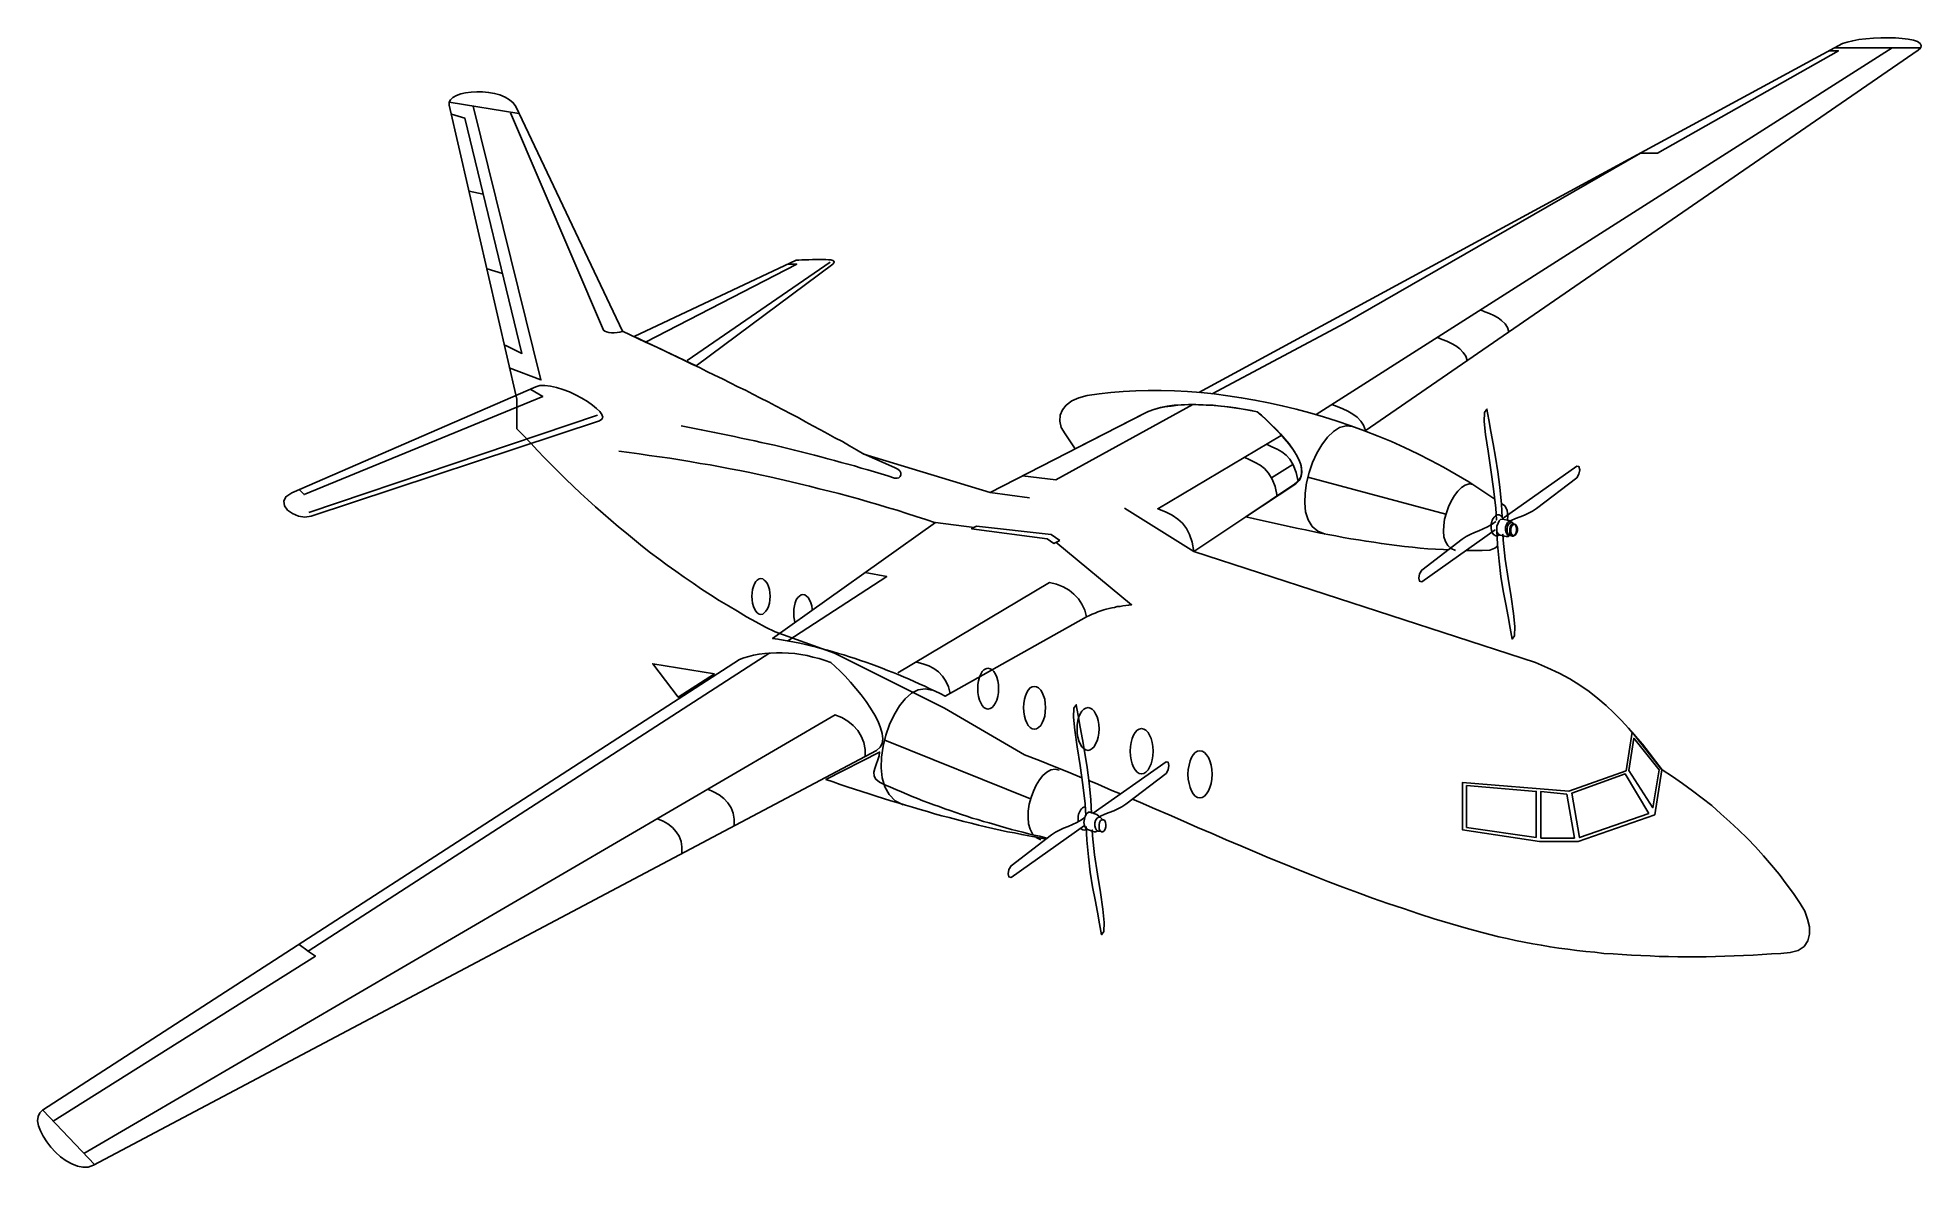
# Model space of a CAD drawing. Header units: millimetres. Extents: x -2111.1 to -2092.6, y 1749 to 1760.1.
import ezdxf

# ---------------------------------------------------------------- set-up
doc = ezdxf.new("R2010")
doc.units = ezdxf.units.MM
doc.header["$LTSCALE"] = 10
doc.layers.add('Aeronaves', color=2, linetype='Continuous')

msp = doc.modelspace()

# ---------------------------------------------------------------- linework, layer by layer
at = {"layer": 'Aeronaves'}
for points in [[(-2099.688, 1756.607), (-2093.351, 1760.04), (-2093.307, 1760.055), (-2093.251, 1760.068), (-2093.19, 1760.081), (-2093.122, 1760.088), (-2093.048, 1760.093), (-2092.974, 1760.098), (-2092.901, 1760.098), (-2092.83, 1760.096), (-2092.764, 1760.091), (-2092.705, 1760.083), (-2092.654, 1760.073), (-2092.614, 1760.06), (-2092.588, 1760.042), (-2092.576, 1760.022), (-2092.581, 1759.999), (-2092.606, 1759.974), (-2098.051, 1756.228), (-2098.051, 1756.226)], [(-2099.556, 1756.594), (-2098.25, 1757.288), (-2095.34, 1758.96), (-2095.172, 1758.962), (-2093.391, 1759.969), (-2093.478, 1759.969)], [(-2098.534, 1756.388), (-2092.863, 1759.997)], [(-2092.583, 1759.997), (-2093.434, 1759.997)], [(-2100.839, 1752.813), (-2100.971, 1752.867), (-2101.113, 1752.925), (-2101.258, 1752.984), (-2101.403, 1753.039), (-2102.193, 1753.499), (-2103.276, 1754.041), (-2103.86, 1754.249), (-2103.954, 1754.297), (-2104.048, 1754.348), (-2104.14, 1754.399), (-2104.231, 1754.452), (-2104.32, 1754.506), (-2104.409, 1754.559), (-2104.495, 1754.615), (-2104.584, 1754.671), (-2104.668, 1754.729), (-2104.754, 1754.788), (-2104.838, 1754.846), (-2104.922, 1754.907), (-2105.003, 1754.968), (-2105.085, 1755.029), (-2105.164, 1755.09), (-2105.245, 1755.154), (-2105.324, 1755.22), (-2105.4, 1755.283), (-2105.476, 1755.349), (-2105.552, 1755.415), (-2105.629, 1755.481), (-2105.702, 1755.55), (-2105.776, 1755.616), (-2105.847, 1755.685), (-2105.921, 1755.753), (-2105.992, 1755.824), (-2106.061, 1755.893), (-2106.129, 1755.964), (-2106.2, 1756.035), (-2106.266, 1756.106), (-2106.335, 1756.178), (-2106.401, 1756.249), (-2106.401, 1756.541), (-2107.067, 1759.435), (-2107.067, 1759.463), (-2107.054, 1759.488), (-2107.031, 1759.509), (-2106.998, 1759.529), (-2106.955, 1759.544), (-2106.907, 1759.555), (-2106.853, 1759.562), (-2106.797, 1759.565), (-2106.739, 1759.565), (-2106.681, 1759.56), (-2106.622, 1759.549), (-2106.569, 1759.534), (-2106.518, 1759.514), (-2106.475, 1759.488), (-2106.437, 1759.458), (-2106.411, 1759.42), (-2105.362, 1757.209), (-2105.286, 1757.174), (-2105.212, 1757.138), (-2105.136, 1757.102), (-2105.059, 1757.067), (-2104.983, 1757.031), (-2104.909, 1756.996), (-2104.833, 1756.96), (-2104.757, 1756.925), (-2104.681, 1756.886), (-2104.605, 1756.851), (-2104.531, 1756.813), (-2104.455, 1756.777), (-2104.378, 1756.739), (-2104.302, 1756.701), (-2104.228, 1756.663), (-2104.152, 1756.627), (-2104.079, 1756.589), (-2104.002, 1756.551), (-2103.929, 1756.513), (-2103.855, 1756.475), (-2103.781, 1756.434), (-2103.705, 1756.396), (-2103.634, 1756.358), (-2103.56, 1756.317), (-2103.487, 1756.279), (-2103.413, 1756.239), (-2103.342, 1756.2), (-2103.271, 1756.16), (-2103.197, 1756.122), (-2103.126, 1756.081), (-2103.057, 1756.04), (-2102.986, 1756), (-2101.741, 1755.621), (-2100.234, 1756.396), (-2100.193, 1756.416), (-2100.193, 1756.416), (-2100.14, 1756.434), (-2100.084, 1756.452), (-2100.023, 1756.465), (-2099.962, 1756.472), (-2099.896, 1756.48), (-2099.83, 1756.485), (-2099.759, 1756.488), (-2099.69, 1756.485), (-2099.617, 1756.482), (-2099.601, 1756.482), (-2099.546, 1756.48), (-2099.472, 1756.472), (-2099.398, 1756.465), (-2099.324, 1756.454), (-2099.253, 1756.442), (-2099.182, 1756.429), (-2099.111, 1756.416), (-2099.093, 1756.399), (-2099.07, 1756.378), (-2099.025, 1756.338), (-2098.979, 1756.292), (-2098.933, 1756.246), (-2098.887, 1756.198), (-2098.844, 1756.15), (-2098.801, 1756.101), (-2098.765, 1756.05), (-2098.748, 1756.025), (-2098.748, 1756.025)], [(-2106.383, 1759.351), (-2107.067, 1759.463)], [(-2106.518, 1757.072), (-2106.353, 1756.991), (-2106.914, 1759.305), (-2107.046, 1759.346)], [(-2106.833, 1759.425), (-2106.165, 1756.729), (-2106.477, 1756.848)], [(-2105.364, 1757.207), (-2105.387, 1757.199), (-2105.415, 1757.196), (-2105.443, 1757.194), (-2105.471, 1757.194), (-2105.496, 1757.196), (-2105.519, 1757.202), (-2105.537, 1757.209), (-2105.55, 1757.219), (-2106.465, 1759.359)], [(-2106.734, 1758.558), (-2106.871, 1758.589)], [(-2106.543, 1757.776), (-2106.696, 1757.822)], [(-2104.638, 1756.869), (-2103.291, 1757.87), (-2103.281, 1757.883), (-2103.278, 1757.89), (-2103.283, 1757.9), (-2103.293, 1757.905), (-2103.311, 1757.91), (-2103.334, 1757.913), (-2103.359, 1757.916), (-2103.39, 1757.916), (-2103.423, 1757.916), (-2103.456, 1757.916), (-2103.492, 1757.916), (-2103.527, 1757.913), (-2103.563, 1757.913), (-2103.596, 1757.91), (-2103.626, 1757.908), (-2103.654, 1757.908), (-2105.247, 1757.156), (-2104.638, 1756.869)], [(-2105.136, 1757.102), (-2103.647, 1757.87), (-2103.736, 1757.87)], [(-2104.724, 1756.922), (-2103.319, 1757.888)], [(-2096.636, 1757.204), (-2096.651, 1757.245), (-2096.674, 1757.283), (-2096.707, 1757.313), (-2096.743, 1757.339), (-2096.783, 1757.362), (-2096.827, 1757.382), (-2096.872, 1757.4), (-2096.916, 1757.418)], [(-2097.045, 1756.919), (-2097.06, 1756.963), (-2097.086, 1757.001), (-2097.119, 1757.034), (-2097.157, 1757.064), (-2097.2, 1757.087), (-2097.246, 1757.11), (-2097.292, 1757.128), (-2097.34, 1757.146)], [(-2105.59, 1756.327), (-2108.426, 1755.387), (-2108.49, 1755.377), (-2108.553, 1755.387), (-2108.612, 1755.413), (-2108.66, 1755.448), (-2108.69, 1755.491), (-2108.696, 1755.537), (-2108.675, 1755.58), (-2108.619, 1755.619), (-2106.216, 1756.66), (-2106.175, 1756.673), (-2106.127, 1756.676), (-2106.071, 1756.668), (-2106.012, 1756.655), (-2105.949, 1756.635), (-2105.885, 1756.612), (-2105.824, 1756.582), (-2105.763, 1756.551), (-2105.707, 1756.518), (-2105.659, 1756.482), (-2105.618, 1756.449), (-2105.585, 1756.419), (-2105.565, 1756.388), (-2105.557, 1756.363), (-2105.565, 1756.343), (-2105.59, 1756.327)], [(-2108.543, 1755.649), (-2108.497, 1755.601), (-2106.147, 1756.566), (-2106.264, 1756.635)], [(-2097.234, 1755.056), (-2097.281, 1755.059), (-2097.358, 1755.062), (-2097.434, 1755.067), (-2097.51, 1755.075), (-2097.586, 1755.082), (-2097.663, 1755.09), (-2097.739, 1755.098), (-2097.815, 1755.108), (-2097.891, 1755.118), (-2097.965, 1755.131), (-2098.041, 1755.141), (-2098.117, 1755.154), (-2098.191, 1755.166), (-2098.267, 1755.179), (-2098.341, 1755.194), (-2098.417, 1755.207), (-2098.491, 1755.222), (-2098.565, 1755.237), (-2098.638, 1755.253), (-2098.712, 1755.268), (-2098.786, 1755.283), (-2098.859, 1755.301), (-2098.933, 1755.316), (-2099.007, 1755.334), (-2099.081, 1755.349), (-2099.152, 1755.367), (-2099.225, 1755.382), (-2098.745, 1755.702), (-2098.71, 1755.733), (-2098.687, 1755.768), (-2098.677, 1755.809), (-2098.677, 1755.852), (-2098.684, 1755.898), (-2098.704, 1755.946), (-2098.73, 1755.997), (-2098.763, 1756.048), (-2098.798, 1756.099), (-2098.842, 1756.15), (-2098.885, 1756.2), (-2098.931, 1756.249), (-2098.979, 1756.294), (-2099.025, 1756.34), (-2099.07, 1756.381), (-2099.114, 1756.416), (-2099.169, 1756.427), (-2099.23, 1756.437), (-2099.294, 1756.447), (-2099.363, 1756.457), (-2099.431, 1756.467), (-2099.5, 1756.475), (-2099.573, 1756.48), (-2099.645, 1756.485), (-2099.718, 1756.488), (-2099.789, 1756.488), (-2099.861, 1756.485), (-2099.932, 1756.48), (-2100, 1756.47), (-2100.066, 1756.457), (-2100.13, 1756.439), (-2100.188, 1756.419), (-2100.907, 1756.05), (-2101.004, 1756.2), (-2101.042, 1756.261), (-2101.057, 1756.322), (-2101.055, 1756.381), (-2101.032, 1756.434), (-2100.994, 1756.482), (-2100.938, 1756.523), (-2100.869, 1756.554), (-2100.788, 1756.576), (-2100.671, 1756.594), (-2100.554, 1756.607), (-2100.432, 1756.617), (-2100.31, 1756.622), (-2100.186, 1756.625), (-2100.059, 1756.625), (-2099.929, 1756.622), (-2099.8, 1756.615), (-2099.67, 1756.604), (-2099.538, 1756.592), (-2099.403, 1756.574), (-2099.271, 1756.554), (-2099.136, 1756.531), (-2099.002, 1756.503), (-2098.867, 1756.475), (-2098.73, 1756.442), (-2098.595, 1756.404), (-2098.461, 1756.366), (-2098.326, 1756.322), (-2098.191, 1756.277), (-2098.056, 1756.228), (-2097.924, 1756.175), (-2097.792, 1756.122), (-2097.663, 1756.063), (-2097.533, 1756.002), (-2097.403, 1755.936), (-2097.279, 1755.87), (-2097.154, 1755.799), (-2097.03, 1755.725), (-2096.911, 1755.649), (-2096.794, 1755.57), (-2096.773, 1755.556)], [(-2105.608, 1756.381), (-2108.449, 1755.425)], [(-2101.096, 1755.746), (-2099.749, 1756.488)], [(-2098.049, 1756.233), (-2098.067, 1756.284), (-2098.095, 1756.325), (-2098.13, 1756.363), (-2098.173, 1756.394), (-2098.222, 1756.421), (-2098.272, 1756.444), (-2098.326, 1756.467), (-2098.379, 1756.488)], [(-2096.702, 1755.374), (-2096.709, 1755.508), (-2096.725, 1755.673), (-2096.745, 1755.826), (-2096.768, 1755.968), (-2096.791, 1756.1), (-2096.813, 1756.222), (-2096.834, 1756.337), (-2096.852, 1756.443), (-2096.877, 1756.41), (-2096.88, 1756.321), (-2096.867, 1756.192), (-2096.841, 1756.029), (-2096.813, 1755.846), (-2096.786, 1755.656), (-2096.763, 1755.468), (-2096.758, 1755.351), (-2096.758, 1755.356)], [(-2102.991, 1756.002), (-2102.684, 1755.868), (-2102.653, 1755.852), (-2102.633, 1755.834), (-2102.623, 1755.814), (-2102.623, 1755.794), (-2102.628, 1755.779), (-2102.643, 1755.766), (-2102.661, 1755.761), (-2102.684, 1755.763), (-2102.75, 1755.784), (-2102.816, 1755.804), (-2102.882, 1755.824), (-2102.948, 1755.845), (-2103.014, 1755.862), (-2103.077, 1755.883), (-2103.143, 1755.901), (-2103.21, 1755.918), (-2103.276, 1755.936), (-2103.342, 1755.954), (-2103.408, 1755.972), (-2103.471, 1755.989), (-2103.537, 1756.005), (-2103.603, 1756.023), (-2103.669, 1756.038), (-2103.736, 1756.056), (-2103.799, 1756.071), (-2103.865, 1756.086), (-2103.931, 1756.101), (-2103.997, 1756.114), (-2104.061, 1756.129), (-2104.127, 1756.144), (-2104.193, 1756.157), (-2104.259, 1756.172), (-2104.325, 1756.185), (-2104.391, 1756.2), (-2104.455, 1756.213), (-2104.521, 1756.226), (-2104.587, 1756.239), (-2104.653, 1756.251), (-2104.719, 1756.264), (-2104.785, 1756.277)], [(-2099.736, 1755.042), (-2099.754, 1755.131), (-2099.779, 1755.207), (-2099.81, 1755.268), (-2099.848, 1755.319), (-2099.894, 1755.359), (-2099.95, 1755.397), (-2100.016, 1755.43), (-2100.092, 1755.461), (-2098.877, 1756.183)], [(-2098.176, 1756.272), (-2098.239, 1756.279), (-2098.303, 1756.261), (-2098.364, 1756.221), (-2098.422, 1756.165), (-2098.478, 1756.091), (-2098.527, 1756.007), (-2098.57, 1755.916), (-2098.603, 1755.817), (-2098.628, 1755.715), (-2098.643, 1755.616), (-2098.646, 1755.519), (-2098.638, 1755.43), (-2098.613, 1755.352), (-2098.572, 1755.288), (-2098.516, 1755.24), (-2098.443, 1755.212)], [(-2102.282, 1755.324), (-2102.376, 1755.354), (-2102.47, 1755.385), (-2102.564, 1755.415), (-2102.658, 1755.446), (-2102.755, 1755.474), (-2102.849, 1755.502), (-2102.945, 1755.53), (-2103.039, 1755.558), (-2103.136, 1755.585), (-2103.232, 1755.611), (-2103.329, 1755.636), (-2103.426, 1755.659), (-2103.522, 1755.685), (-2103.619, 1755.707), (-2103.715, 1755.73), (-2103.814, 1755.753), (-2103.911, 1755.774), (-2104.007, 1755.796), (-2104.107, 1755.817), (-2104.206, 1755.837), (-2104.302, 1755.855), (-2104.401, 1755.875), (-2104.5, 1755.893), (-2104.599, 1755.908), (-2104.699, 1755.926), (-2104.798, 1755.944), (-2104.897, 1755.959), (-2104.998, 1755.974), (-2105.098, 1755.987), (-2105.197, 1756.002), (-2105.298, 1756.015), (-2105.397, 1756.028)], [(-2098.918, 1755.585), (-2098.938, 1755.679), (-2098.966, 1755.753), (-2099.002, 1755.812), (-2099.042, 1755.857), (-2099.086, 1755.89), (-2099.134, 1755.918), (-2099.187, 1755.944), (-2099.241, 1755.969)], [(-2098.71, 1755.728), (-2098.73, 1755.819), (-2098.758, 1755.893), (-2098.791, 1755.949), (-2098.829, 1755.989), (-2098.872, 1756.023), (-2098.918, 1756.048), (-2098.969, 1756.071), (-2099.022, 1756.096)], [(-2101.096, 1755.746), (-2101.423, 1755.786)], [(-2098.687, 1755.768), (-2098.689, 1755.763), (-2098.702, 1755.74), (-2098.735, 1755.707), (-2099.225, 1755.382)], [(-2098.763, 1755.898), (-2098.974, 1755.766)], [(-2098.682, 1755.883), (-2098.687, 1755.906), (-2098.687, 1755.903)], [(-2098.687, 1755.903), (-2098.687, 1755.903)], [(-2098.687, 1755.768), (-2098.682, 1755.779), (-2098.674, 1755.819), (-2098.677, 1755.862), (-2098.682, 1755.885), (-2098.682, 1755.883)], [(-2098.682, 1755.883), (-2098.682, 1755.883)], [(-2097.256, 1755.408), (-2098.616, 1755.771)], [(-2096.625, 1755.338), (-2096.613, 1755.346), (-2096.57, 1755.366), (-2096.526, 1755.381), (-2096.483, 1755.399), (-2096.442, 1755.417), (-2096.402, 1755.437), (-2096.364, 1755.463), (-2095.967, 1755.767), (-2095.947, 1755.803), (-2095.939, 1755.846), (-2095.947, 1755.877), (-2095.967, 1755.882), (-2096.684, 1755.376), (-2096.684, 1755.376)], [(-2101.743, 1755.621), (-2101.355, 1755.568)], [(-2096.989, 1755.7), (-2097.027, 1755.705), (-2097.066, 1755.692), (-2097.104, 1755.669), (-2097.139, 1755.634), (-2097.172, 1755.591), (-2097.203, 1755.537), (-2097.231, 1755.481), (-2097.251, 1755.42), (-2097.269, 1755.359), (-2097.276, 1755.298), (-2097.281, 1755.24), (-2097.276, 1755.184), (-2097.261, 1755.138), (-2097.238, 1755.098), (-2097.205, 1755.07), (-2097.16, 1755.052)], [(-2099.739, 1755.039), (-2100.42, 1755.466)], [(-2096.689, 1755.352), (-2096.692, 1755.364), (-2096.707, 1755.39), (-2096.73, 1755.403), (-2096.743, 1755.403), (-2096.756, 1755.4), (-2096.768, 1755.392), (-2096.781, 1755.38), (-2096.791, 1755.367), (-2096.799, 1755.349), (-2096.804, 1755.331), (-2096.809, 1755.311), (-2096.811, 1755.268), (-2096.804, 1755.232), (-2096.789, 1755.207), (-2096.766, 1755.194), (-2096.753, 1755.194), (-2096.74, 1755.197), (-2096.728, 1755.204), (-2096.728, 1755.204), (-2096.728, 1755.204)], [(-2096.71, 1755.512), (-2096.677, 1755.489), (-2096.654, 1755.448), (-2096.646, 1755.387), (-2096.649, 1755.354), (-2096.649, 1755.347)], [(-2101.096, 1755.131), (-2100.351, 1754.516), (-2100.379, 1754.513), (-2100.407, 1754.508), (-2100.435, 1754.506), (-2100.463, 1754.5), (-2100.491, 1754.498), (-2100.519, 1754.49), (-2100.544, 1754.485), (-2100.572, 1754.48), (-2100.6, 1754.473), (-2100.625, 1754.465), (-2100.653, 1754.455), (-2100.681, 1754.447), (-2100.709, 1754.434), (-2100.737, 1754.424), (-2100.765, 1754.412), (-2100.793, 1754.399), (-2102.186, 1753.616), (-2102.236, 1753.642), (-2102.285, 1753.667), (-2102.335, 1753.69), (-2102.386, 1753.715), (-2102.44, 1753.738), (-2102.49, 1753.761), (-2102.541, 1753.784), (-2102.595, 1753.807), (-2102.648, 1753.83), (-2102.699, 1753.85), (-2102.752, 1753.87), (-2102.806, 1753.891), (-2102.859, 1753.911), (-2102.912, 1753.931), (-2102.966, 1753.952), (-2103.019, 1753.969), (-2103.072, 1753.987), (-2103.128, 1754.005), (-2103.182, 1754.023), (-2103.235, 1754.038), (-2103.288, 1754.053), (-2103.344, 1754.068), (-2103.398, 1754.084), (-2103.453, 1754.099), (-2103.507, 1754.112), (-2103.56, 1754.124), (-2103.616, 1754.137), (-2103.669, 1754.147), (-2103.723, 1754.157), (-2103.779, 1754.168), (-2103.832, 1754.178), (-2103.885, 1754.185), (-2102.28, 1755.326), (-2101.901, 1755.278), (-2101.901, 1755.278)], [(-2101.057, 1755.148), (-2101.116, 1755.12), (-2101.182, 1755.166), (-2101.926, 1755.265), (-2101.876, 1755.291), (-2101.141, 1755.207), (-2101.057, 1755.148)], [(-2099.225, 1755.382), (-2099.736, 1755.042), (-2096.504, 1753.992), (-2096.374, 1753.947), (-2096.255, 1753.896), (-2096.141, 1753.842), (-2096.036, 1753.786), (-2095.937, 1753.725), (-2095.846, 1753.662), (-2095.759, 1753.593), (-2095.678, 1753.525), (-2095.602, 1753.454), (-2095.528, 1753.377), (-2095.457, 1753.301), (-2095.421, 1753.26), (-2095.421, 1753.263)], [(-2096.765, 1755.335), (-2096.801, 1755.31), (-2096.847, 1755.285), (-2096.89, 1755.264), (-2096.933, 1755.244), (-2096.976, 1755.229), (-2097.017, 1755.208), (-2097.057, 1755.188), (-2097.096, 1755.163), (-2097.492, 1754.858), (-2097.515, 1754.822), (-2097.522, 1754.779), (-2097.515, 1754.748), (-2097.492, 1754.743), (-2096.77, 1755.254), (-2096.77, 1755.254)], [(-2096.613, 1755.326), (-2096.618, 1755.336), (-2096.636, 1755.347), (-2096.7, 1755.359), (-2096.717, 1755.357), (-2096.733, 1755.342), (-2096.743, 1755.319), (-2096.753, 1755.291), (-2096.756, 1755.26), (-2096.753, 1755.235), (-2096.743, 1755.214), (-2096.722, 1755.202), (-2096.661, 1755.187), (-2096.641, 1755.189), (-2096.628, 1755.202), (-2096.628, 1755.202)], [(-2096.755, 1755.244), (-2096.747, 1755.109), (-2096.732, 1754.947), (-2096.714, 1754.794), (-2096.692, 1754.652), (-2096.666, 1754.522), (-2096.643, 1754.4), (-2096.623, 1754.286), (-2096.605, 1754.179), (-2096.58, 1754.212), (-2096.577, 1754.301), (-2096.59, 1754.431), (-2096.615, 1754.593), (-2096.643, 1754.774), (-2096.671, 1754.964), (-2096.692, 1755.153), (-2096.694, 1755.211), (-2096.694, 1755.201)], [(-2096.595, 1755.313), (-2096.603, 1755.325), (-2096.618, 1755.335), (-2096.633, 1755.335), (-2096.648, 1755.325), (-2096.661, 1755.305), (-2096.669, 1755.28), (-2096.669, 1755.252), (-2096.664, 1755.229), (-2096.653, 1755.208), (-2096.638, 1755.198), (-2096.623, 1755.198), (-2096.618, 1755.201), (-2096.618, 1755.201)], [(-2096.585, 1755.309), (-2096.593, 1755.319), (-2096.606, 1755.326), (-2096.621, 1755.324), (-2096.636, 1755.314), (-2096.646, 1755.296), (-2096.654, 1755.27), (-2096.654, 1755.245), (-2096.649, 1755.222), (-2096.639, 1755.207), (-2096.626, 1755.199), (-2096.611, 1755.202), (-2096.606, 1755.204), (-2096.606, 1755.204)], [(-2096.585, 1755.31), (-2096.6, 1755.31), (-2096.613, 1755.302), (-2096.623, 1755.285), (-2096.628, 1755.262), (-2096.628, 1755.239), (-2096.625, 1755.219), (-2096.618, 1755.201), (-2096.605, 1755.193), (-2096.59, 1755.193), (-2096.577, 1755.203), (-2096.567, 1755.219), (-2096.562, 1755.241), (-2096.562, 1755.264), (-2096.564, 1755.285), (-2096.572, 1755.302), (-2096.585, 1755.31)], [(-2096.578, 1755.309), (-2096.59, 1755.306), (-2096.603, 1755.296), (-2096.613, 1755.278), (-2096.618, 1755.258), (-2096.618, 1755.237), (-2096.613, 1755.22), (-2096.606, 1755.204), (-2096.593, 1755.197), (-2096.58, 1755.199), (-2096.567, 1755.209), (-2096.557, 1755.227), (-2096.552, 1755.248), (-2096.552, 1755.268), (-2096.557, 1755.286), (-2096.565, 1755.301), (-2096.578, 1755.309)], [(-2096.746, 1755.097), (-2096.773, 1755.072), (-2096.822, 1755.054), (-2096.898, 1755.052), (-2096.977, 1755.052), (-2097.053, 1755.052), (-2097.056, 1755.052)], [(-2096.687, 1755.194), (-2096.693, 1755.179)], [(-2103.736, 1754.16), (-2102.76, 1754.795), (-2102.973, 1754.833)], [(-2104, 1754.775), (-2104.018, 1754.772), (-2104.035, 1754.76), (-2104.051, 1754.744), (-2104.063, 1754.722), (-2104.073, 1754.696), (-2104.081, 1754.666), (-2104.086, 1754.635), (-2104.089, 1754.6), (-2104.086, 1754.564), (-2104.081, 1754.531), (-2104.073, 1754.5), (-2104.063, 1754.475), (-2104.051, 1754.452), (-2104.035, 1754.437), (-2104.018, 1754.424), (-2104, 1754.422), (-2103.982, 1754.424), (-2103.967, 1754.437), (-2103.952, 1754.452), (-2103.936, 1754.475), (-2103.926, 1754.5), (-2103.916, 1754.531), (-2103.911, 1754.564), (-2103.908, 1754.6), (-2103.911, 1754.635), (-2103.916, 1754.666), (-2103.926, 1754.696), (-2103.936, 1754.722), (-2103.952, 1754.744), (-2103.967, 1754.76), (-2103.982, 1754.772), (-2104, 1754.775)], [(-2102.651, 1753.845), (-2101.157, 1754.734), (-2101.088, 1754.719), (-2101.024, 1754.694), (-2100.966, 1754.661), (-2100.918, 1754.622), (-2100.874, 1754.574), (-2100.839, 1754.521), (-2100.811, 1754.462), (-2100.793, 1754.396)], [(-2103.586, 1754.617), (-2103.603, 1754.615), (-2103.621, 1754.602), (-2103.636, 1754.587), (-2103.652, 1754.564), (-2103.662, 1754.536), (-2103.669, 1754.506), (-2103.675, 1754.473), (-2103.677, 1754.437), (-2103.675, 1754.399), (-2103.669, 1754.366), (-2103.664, 1754.343)], [(-2103.493, 1754.464), (-2103.494, 1754.473), (-2103.499, 1754.506), (-2103.509, 1754.536), (-2103.52, 1754.564), (-2103.535, 1754.587), (-2103.55, 1754.602), (-2103.568, 1754.615), (-2103.586, 1754.617)], [(-2102.861, 1753.083), (-2110.571, 1748.999), (-2110.622, 1748.982), (-2110.675, 1748.979), (-2110.728, 1748.989), (-2110.784, 1749.012), (-2110.84, 1749.042), (-2110.894, 1749.083), (-2110.944, 1749.129), (-2110.99, 1749.177), (-2111.031, 1749.231), (-2111.066, 1749.284), (-2111.092, 1749.337), (-2111.11, 1749.388), (-2111.12, 1749.436), (-2111.115, 1749.48), (-2111.099, 1749.515), (-2111.071, 1749.541), (-2104.211, 1753.977), (-2104.168, 1753.995), (-2104.119, 1754.008), (-2104.071, 1754.02), (-2104.018, 1754.03), (-2103.962, 1754.035), (-2103.906, 1754.041), (-2103.847, 1754.043), (-2103.789, 1754.043), (-2103.728, 1754.041), (-2103.667, 1754.035), (-2103.606, 1754.028), (-2103.545, 1754.018), (-2103.487, 1754.002), (-2103.426, 1753.987), (-2103.367, 1753.969), (-2103.311, 1753.947), (-2103.268, 1753.908), (-2103.22, 1753.863), (-2103.169, 1753.812), (-2103.116, 1753.753), (-2103.065, 1753.692), (-2103.011, 1753.629), (-2102.963, 1753.563), (-2102.92, 1753.497), (-2102.879, 1753.431), (-2102.846, 1753.367), (-2102.821, 1753.306), (-2102.806, 1753.25), (-2102.8, 1753.197), (-2102.806, 1753.151), (-2102.826, 1753.113), (-2102.861, 1753.083)], [(-2108.546, 1751.172), (-2108.457, 1751.108), (-2103.911, 1754.043)], [(-2104.457, 1753.837), (-2105.064, 1753.936), (-2104.813, 1753.606), (-2104.457, 1753.837)], [(-2102.135, 1753.642), (-2102.152, 1753.708), (-2102.178, 1753.764), (-2102.211, 1753.812), (-2102.252, 1753.855), (-2102.297, 1753.888), (-2102.348, 1753.916), (-2102.404, 1753.936), (-2102.465, 1753.952)], [(-2101.764, 1753.891), (-2101.784, 1753.886), (-2101.804, 1753.875), (-2101.82, 1753.858), (-2101.835, 1753.832), (-2101.848, 1753.804), (-2101.858, 1753.769), (-2101.863, 1753.733), (-2101.865, 1753.692), (-2101.863, 1753.652), (-2101.858, 1753.614), (-2101.848, 1753.578), (-2101.835, 1753.55), (-2101.82, 1753.525), (-2101.804, 1753.504), (-2101.784, 1753.494), (-2101.764, 1753.489), (-2101.743, 1753.494), (-2101.723, 1753.504), (-2101.705, 1753.525), (-2101.69, 1753.55), (-2101.677, 1753.578), (-2101.667, 1753.614), (-2101.662, 1753.652), (-2101.66, 1753.692), (-2101.662, 1753.733), (-2101.667, 1753.769), (-2101.677, 1753.804), (-2101.69, 1753.832), (-2101.705, 1753.858), (-2101.723, 1753.875), (-2101.743, 1753.886), (-2101.764, 1753.891)], [(-2102.318, 1753.675), (-2102.384, 1753.69), (-2102.452, 1753.68), (-2102.516, 1753.647), (-2102.579, 1753.591), (-2102.635, 1753.52), (-2102.689, 1753.433), (-2102.732, 1753.337), (-2102.77, 1753.233), (-2102.795, 1753.126), (-2102.813, 1753.017), (-2102.816, 1752.912), (-2102.806, 1752.813), (-2102.78, 1752.724), (-2102.737, 1752.648), (-2102.678, 1752.587), (-2102.6, 1752.547)], [(-2101.306, 1753.713), (-2101.329, 1753.708), (-2101.35, 1753.698), (-2101.367, 1753.677), (-2101.383, 1753.652), (-2101.395, 1753.621), (-2101.406, 1753.586), (-2101.411, 1753.545), (-2101.413, 1753.504), (-2101.411, 1753.461), (-2101.406, 1753.421), (-2101.395, 1753.385), (-2101.383, 1753.354), (-2101.367, 1753.327), (-2101.35, 1753.309), (-2101.329, 1753.296), (-2101.306, 1753.291), (-2101.286, 1753.296), (-2101.266, 1753.309), (-2101.245, 1753.327), (-2101.23, 1753.354), (-2101.218, 1753.385), (-2101.205, 1753.421), (-2101.2, 1753.461), (-2101.197, 1753.504), (-2101.2, 1753.545), (-2101.205, 1753.586), (-2101.218, 1753.621), (-2101.23, 1753.652), (-2101.245, 1753.677), (-2101.266, 1753.698), (-2101.286, 1753.708), (-2101.306, 1753.713)], [(-2100.745, 1752.463), (-2100.752, 1752.597), (-2100.768, 1752.763), (-2100.788, 1752.915), (-2100.811, 1753.057), (-2100.834, 1753.189), (-2100.857, 1753.311), (-2100.877, 1753.426), (-2100.895, 1753.532), (-2100.92, 1753.499), (-2100.923, 1753.41), (-2100.91, 1753.281), (-2100.885, 1753.118), (-2100.857, 1752.935), (-2100.829, 1752.745), (-2100.806, 1752.557), (-2100.801, 1752.44), (-2100.801, 1752.445)], [(-2103.268, 1753.433), (-2110.665, 1749.116)], [(-2102.973, 1753.022), (-2102.973, 1753.093), (-2102.986, 1753.161), (-2103.011, 1753.222), (-2103.047, 1753.278), (-2103.09, 1753.327), (-2103.143, 1753.37), (-2103.204, 1753.405), (-2103.271, 1753.433)], [(-2100.778, 1753.504), (-2100.801, 1753.499), (-2100.821, 1753.489), (-2100.839, 1753.469), (-2100.857, 1753.443), (-2100.869, 1753.413), (-2100.88, 1753.377), (-2100.885, 1753.337), (-2100.887, 1753.296), (-2100.885, 1753.253), (-2100.88, 1753.212), (-2100.869, 1753.177), (-2100.857, 1753.146), (-2100.839, 1753.118), (-2100.821, 1753.1), (-2100.801, 1753.088), (-2100.778, 1753.083), (-2100.758, 1753.088), (-2100.737, 1753.1), (-2100.719, 1753.118), (-2100.704, 1753.146), (-2100.689, 1753.177), (-2100.679, 1753.212), (-2100.674, 1753.253), (-2100.671, 1753.296), (-2100.674, 1753.337), (-2100.679, 1753.377), (-2100.689, 1753.413), (-2100.704, 1753.443), (-2100.719, 1753.469), (-2100.737, 1753.489), (-2100.758, 1753.499), (-2100.778, 1753.504)], [(-2101.345, 1752.605), (-2102.78, 1753.184)], [(-2100.252, 1753.299), (-2100.275, 1753.293), (-2100.295, 1753.281), (-2100.315, 1753.26), (-2100.331, 1753.233), (-2100.346, 1753.199), (-2100.356, 1753.161), (-2100.361, 1753.121), (-2100.364, 1753.075), (-2100.361, 1753.029), (-2100.356, 1752.989), (-2100.346, 1752.951), (-2100.331, 1752.918), (-2100.315, 1752.89), (-2100.295, 1752.869), (-2100.275, 1752.857), (-2100.252, 1752.851), (-2100.229, 1752.857), (-2100.209, 1752.869), (-2100.188, 1752.89), (-2100.173, 1752.918), (-2100.158, 1752.951), (-2100.148, 1752.989), (-2100.14, 1753.029), (-2100.138, 1753.075), (-2100.14, 1753.121), (-2100.148, 1753.161), (-2100.158, 1753.199), (-2100.173, 1753.233), (-2100.188, 1753.26), (-2100.209, 1753.281), (-2100.229, 1753.293), (-2100.252, 1753.299)], [(-2095.399, 1753.235), (-2095.388, 1753.222), (-2095.322, 1753.144), (-2095.256, 1753.06), (-2095.193, 1752.976), (-2095.127, 1752.892), (-2095.025, 1752.826), (-2094.926, 1752.757), (-2094.829, 1752.686), (-2094.733, 1752.613), (-2094.639, 1752.539), (-2094.55, 1752.46), (-2094.461, 1752.381), (-2094.375, 1752.3), (-2094.288, 1752.216), (-2094.207, 1752.132), (-2094.128, 1752.046), (-2094.052, 1751.954), (-2093.976, 1751.863), (-2093.905, 1751.769), (-2093.833, 1751.675), (-2093.767, 1751.576), (-2093.724, 1751.5), (-2093.696, 1751.423), (-2093.678, 1751.345), (-2093.678, 1751.273), (-2093.694, 1751.207), (-2093.729, 1751.154), (-2093.788, 1751.113), (-2093.866, 1751.093), (-2093.958, 1751.085), (-2094.049, 1751.08), (-2094.141, 1751.073), (-2094.232, 1751.068), (-2094.326, 1751.065), (-2094.418, 1751.06), (-2094.509, 1751.058), (-2094.603, 1751.055), (-2094.695, 1751.052), (-2094.786, 1751.052), (-2094.88, 1751.052), (-2094.972, 1751.052), (-2095.063, 1751.055), (-2095.155, 1751.055), (-2095.246, 1751.06), (-2095.338, 1751.063), (-2095.429, 1751.068), (-2095.521, 1751.073), (-2095.61, 1751.08), (-2095.701, 1751.085), (-2095.79, 1751.096), (-2095.879, 1751.103), (-2095.968, 1751.113), (-2096.054, 1751.126), (-2096.143, 1751.136), (-2096.23, 1751.149), (-2096.316, 1751.164), (-2096.4, 1751.179), (-2096.486, 1751.195), (-2096.57, 1751.21), (-2096.654, 1751.23), (-2096.735, 1751.248), (-2096.898, 1751.289), (-2097.055, 1751.334), (-2097.213, 1751.38), (-2097.37, 1751.426), (-2097.523, 1751.474), (-2097.675, 1751.525), (-2097.828, 1751.576), (-2097.978, 1751.629), (-2098.125, 1751.683), (-2098.272, 1751.736), (-2098.417, 1751.792), (-2098.565, 1751.85), (-2098.707, 1751.906), (-2098.852, 1751.965), (-2098.994, 1752.023), (-2099.136, 1752.084), (-2099.276, 1752.143), (-2099.418, 1752.204), (-2099.558, 1752.264), (-2099.701, 1752.325), (-2099.84, 1752.386), (-2099.98, 1752.447), (-2100.12, 1752.508), (-2100.262, 1752.569), (-2100.34, 1752.603)], [(-2095.129, 1752.892), (-2095.2, 1752.45), (-2095.953, 1752.186), (-2096.334, 1752.186), (-2097.091, 1752.3), (-2097.091, 1752.768), (-2096.047, 1752.681), (-2095.482, 1752.882), (-2095.421, 1753.263), (-2095.129, 1752.892)], [(-2095.155, 1752.892), (-2095.218, 1752.519), (-2095.455, 1752.884), (-2095.406, 1753.202), (-2095.155, 1752.892)], [(-2095.399, 1753.235), (-2095.421, 1753.26), (-2095.421, 1753.263)], [(-2101.191, 1752.212), (-2101.223, 1752.216), (-2101.291, 1752.229), (-2101.362, 1752.242), (-2101.431, 1752.254), (-2101.502, 1752.27), (-2101.573, 1752.282), (-2101.644, 1752.298), (-2101.715, 1752.313), (-2101.787, 1752.331), (-2101.858, 1752.348), (-2101.929, 1752.366), (-2102.003, 1752.384), (-2102.074, 1752.402), (-2102.145, 1752.422), (-2102.219, 1752.44), (-2102.29, 1752.46), (-2102.361, 1752.48), (-2102.432, 1752.501), (-2102.506, 1752.524), (-2102.577, 1752.544), (-2102.648, 1752.567), (-2102.722, 1752.587), (-2102.793, 1752.61), (-2102.864, 1752.633), (-2102.935, 1752.656), (-2103.006, 1752.679), (-2103.077, 1752.702), (-2103.149, 1752.724), (-2103.22, 1752.747), (-2103.288, 1752.773), (-2103.359, 1752.796), (-2102.831, 1753.067), (-2102.836, 1753.029), (-2102.849, 1752.989), (-2102.864, 1752.945), (-2102.877, 1752.905), (-2102.887, 1752.867), (-2102.884, 1752.829), (-2102.867, 1752.798), (-2102.831, 1752.77), (-2102.778, 1752.745), (-2102.724, 1752.722), (-2102.671, 1752.699), (-2102.617, 1752.676), (-2102.564, 1752.653), (-2102.511, 1752.63), (-2102.457, 1752.61), (-2102.404, 1752.587), (-2102.351, 1752.567), (-2102.297, 1752.547), (-2102.244, 1752.529), (-2102.188, 1752.508), (-2102.135, 1752.491), (-2102.081, 1752.47), (-2102.025, 1752.453), (-2101.972, 1752.435), (-2101.919, 1752.417), (-2101.863, 1752.402), (-2101.809, 1752.384), (-2101.754, 1752.369), (-2101.698, 1752.353), (-2101.644, 1752.336), (-2101.588, 1752.32), (-2101.533, 1752.305), (-2101.477, 1752.292), (-2101.421, 1752.277), (-2101.365, 1752.262), (-2101.309, 1752.249), (-2101.253, 1752.237), (-2101.197, 1752.221), (-2101.183, 1752.218)], [(-2099.678, 1753.08), (-2099.701, 1753.075), (-2099.723, 1753.062), (-2099.744, 1753.039), (-2099.759, 1753.012), (-2099.774, 1752.979), (-2099.784, 1752.938), (-2099.792, 1752.895), (-2099.795, 1752.849), (-2099.792, 1752.801), (-2099.784, 1752.757), (-2099.774, 1752.717), (-2099.759, 1752.684), (-2099.744, 1752.656), (-2099.723, 1752.633), (-2099.701, 1752.62), (-2099.678, 1752.615), (-2099.655, 1752.62), (-2099.632, 1752.633), (-2099.612, 1752.656), (-2099.594, 1752.684), (-2099.579, 1752.717), (-2099.568, 1752.757), (-2099.561, 1752.801), (-2099.558, 1752.849), (-2099.561, 1752.895), (-2099.568, 1752.938), (-2099.579, 1752.979), (-2099.594, 1753.012), (-2099.612, 1753.039), (-2099.632, 1753.062), (-2099.655, 1753.075), (-2099.678, 1753.08)], [(-2101.063, 1752.887), (-2101.103, 1752.897), (-2101.144, 1752.89), (-2101.184, 1752.869), (-2101.223, 1752.836), (-2101.258, 1752.793), (-2101.289, 1752.74), (-2101.317, 1752.681), (-2101.339, 1752.618), (-2101.357, 1752.552), (-2101.367, 1752.486), (-2101.37, 1752.422), (-2101.365, 1752.361), (-2101.35, 1752.308), (-2101.327, 1752.262), (-2101.291, 1752.226), (-2101.243, 1752.201)], [(-2100.669, 1752.427), (-2100.656, 1752.435), (-2100.613, 1752.455), (-2100.57, 1752.47), (-2100.526, 1752.488), (-2100.486, 1752.506), (-2100.445, 1752.526), (-2100.407, 1752.552), (-2100.011, 1752.857), (-2099.99, 1752.892), (-2099.983, 1752.935), (-2099.99, 1752.966), (-2100.011, 1752.971), (-2100.727, 1752.465), (-2100.727, 1752.465)], [(-2095.259, 1752.463), (-2095.49, 1752.851), (-2096.016, 1752.663), (-2095.94, 1752.224), (-2095.259, 1752.463)], [(-2104.262, 1752.343), (-2104.262, 1752.407), (-2104.272, 1752.465), (-2104.292, 1752.519), (-2104.325, 1752.567), (-2104.363, 1752.61), (-2104.411, 1752.646), (-2104.465, 1752.676), (-2104.523, 1752.702)], [(-2100.459, 1752.654), (-2100.544, 1752.689), (-2100.684, 1752.75), (-2100.771, 1752.786)], [(-2096.367, 1752.224), (-2097.053, 1752.325), (-2097.053, 1752.737), (-2096.367, 1752.679), (-2096.367, 1752.224)], [(-2096.067, 1752.653), (-2095.991, 1752.219), (-2096.321, 1752.219), (-2096.321, 1752.679), (-2096.067, 1752.653)], [(-2100.808, 1752.425), (-2100.844, 1752.399), (-2100.89, 1752.374), (-2100.933, 1752.353), (-2100.976, 1752.333), (-2101.019, 1752.318), (-2101.06, 1752.298), (-2101.101, 1752.277), (-2101.139, 1752.252), (-2101.535, 1751.947), (-2101.558, 1751.911), (-2101.566, 1751.868), (-2101.558, 1751.838), (-2101.535, 1751.833), (-2100.813, 1752.343), (-2100.813, 1752.343)], [(-2100.803, 1752.526), (-2100.806, 1752.526), (-2100.821, 1752.524), (-2100.834, 1752.516), (-2100.844, 1752.506), (-2100.854, 1752.493), (-2100.864, 1752.475), (-2100.872, 1752.455), (-2100.877, 1752.432), (-2100.877, 1752.386), (-2100.877, 1752.386), (-2100.877, 1752.381)], [(-2100.666, 1752.425), (-2100.674, 1752.437), (-2100.692, 1752.453), (-2100.758, 1752.475), (-2100.775, 1752.475), (-2100.793, 1752.46), (-2100.806, 1752.435), (-2100.813, 1752.407), (-2100.819, 1752.374), (-2100.813, 1752.343), (-2100.803, 1752.32), (-2100.783, 1752.305), (-2100.719, 1752.282), (-2100.699, 1752.282), (-2100.689, 1752.29), (-2100.689, 1752.292)], [(-2100.638, 1752.402), (-2100.646, 1752.414), (-2100.661, 1752.425), (-2100.676, 1752.425), (-2100.692, 1752.414), (-2100.704, 1752.394), (-2100.712, 1752.369), (-2100.712, 1752.341), (-2100.707, 1752.318), (-2100.697, 1752.298), (-2100.681, 1752.287), (-2100.666, 1752.287), (-2100.661, 1752.29), (-2100.661, 1752.29)], [(-2104.777, 1752.071), (-2104.777, 1752.132), (-2104.785, 1752.186), (-2104.805, 1752.237), (-2104.833, 1752.282), (-2104.871, 1752.323), (-2104.915, 1752.359), (-2104.963, 1752.386), (-2105.019, 1752.409)], [(-2100.798, 1752.303), (-2100.803, 1752.3), (-2100.816, 1752.298), (-2100.829, 1752.3), (-2100.852, 1752.315), (-2100.852, 1752.315), (-2100.852, 1752.315)], [(-2100.798, 1752.333), (-2100.791, 1752.198), (-2100.775, 1752.036), (-2100.758, 1751.883), (-2100.735, 1751.741), (-2100.709, 1751.611), (-2100.686, 1751.489), (-2100.666, 1751.375), (-2100.648, 1751.268), (-2100.623, 1751.301), (-2100.62, 1751.39), (-2100.633, 1751.52), (-2100.658, 1751.683), (-2100.686, 1751.863), (-2100.714, 1752.054), (-2100.735, 1752.242), (-2100.737, 1752.3), (-2100.737, 1752.29)], [(-2100.628, 1752.399), (-2100.643, 1752.399), (-2100.656, 1752.392), (-2100.666, 1752.374), (-2100.671, 1752.351), (-2100.671, 1752.328), (-2100.669, 1752.308), (-2100.661, 1752.29), (-2100.648, 1752.282), (-2100.633, 1752.282), (-2100.62, 1752.292), (-2100.61, 1752.308), (-2100.605, 1752.331), (-2100.605, 1752.353), (-2100.608, 1752.374), (-2100.615, 1752.392), (-2100.628, 1752.399)], [(-2108.462, 1751.111), (-2108.386, 1751.058), (-2110.967, 1749.434)], [(-2110.558, 1749.002), (-2111.069, 1749.543)]]:
    msp.add_lwpolyline(points, dxfattribs=at)

doc.saveas('drawing.dxf')
